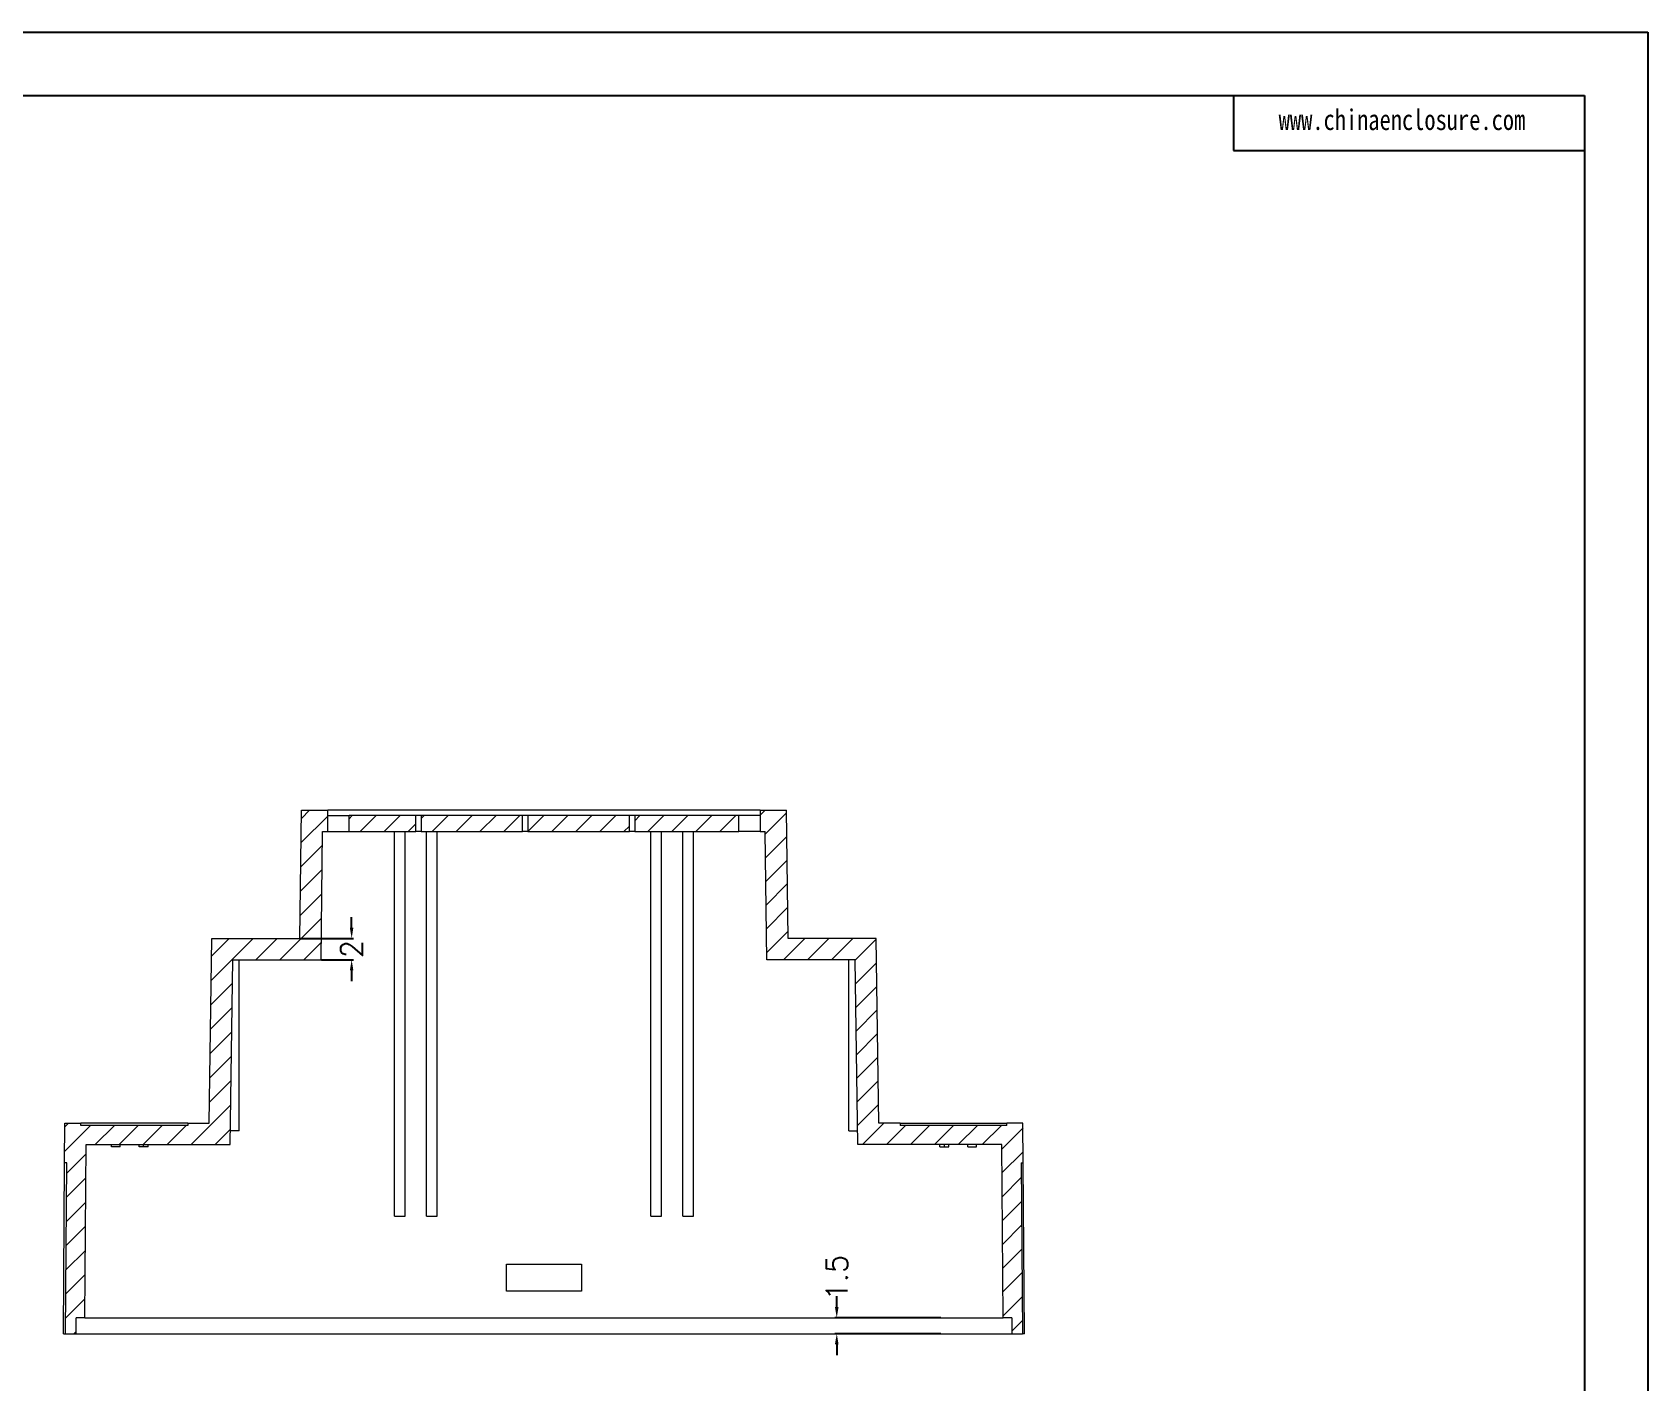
# Model space of a CAD drawing. Header units: inches. Extents: x 2944 to 3646, y 1129 to 1377.
# Drawn here: x 3144.1 to 3295.4, y 1251 to 1377.2 of the extents above; entities that cross this region are included whole.
import ezdxf

# ---------------------------------------------------------------- set-up
doc = ezdxf.new("R2010")
doc.units = ezdxf.units.IN
doc.header["$LTSCALE"] = 15
doc.layers.add('文字', color=81, linetype='Continuous')
doc.styles.get("Standard").update_dxf_attribs({"font": 'txt', "bigfont": 'gbcbig.shx'})
doc.styles.add('宋体', font='', dxfattribs={"width": 0.8, "height": 3.5})
doc.styles.get('宋体').set_extended_font_data('SimSun')
doc.dimstyles.new('2.5', dxfattribs={"dimtxt": 2, "dimasz": 1, "dimexe": 0.18, "dimexo": 0.0625, "dimgap": 0.09, "dimtad": 0, "dimdsep": 46, "dimtxsty": 'Standard', "dimcen": 1, "dimclrd": 3, "dimclre": 3, "dimadec": 0, "dimazin": 2, "dimtfac": 1, "dimtofl": 0, "dimtmove": 0, "dimatfit": 3, "dimfxl": 1, "dimtolj": 1, "dimtzin": 0, "dimarcsym": 0})

# ---------------------------------------------------------------- blocks, each defined once
blk = doc.blocks.new('*D311')
at = {"color": 3, "lineweight": -2}
for p, q in [((3219.45, 1257.94), (3219.45, 1258.94)), ((3229.2, 1256.94), (3219.27, 1256.94)), ((3229.2, 1255.44), (3219.27, 1255.44)), ((3219.45, 1254.44), (3219.45, 1253.44))]:
    blk.add_line(p, q, dxfattribs=at)
at = {"color": 3}
for points in [[(3219.28, 1257.94), (3219.62, 1257.94), (3219.45, 1256.94)], [(3219.28, 1254.44), (3219.62, 1254.44), (3219.45, 1255.44)]]:
    blk.add_solid(points, dxfattribs=at)
at = {"layer": 'Defpoints', "color": 0}
for p in [(3219.45, 1256.94), (3229.26, 1256.94), (3229.26, 1255.44)]:
    blk.add_point(p, dxfattribs=at)
at = {"color": 0, "insert": (3219.45, 1260.69), "char_height": 2, "attachment_point": 5, "rotation": 90}
blk.add_mtext('\\A1;1.5', dxfattribs=at)
blk = doc.blocks.new('*D318')
at = {"color": 3, "lineweight": -2}
for p, q in [((3174.03, 1293.44), (3174.03, 1294.44)), ((3169.25, 1292.44), (3174.21, 1292.44)), ((3171.22, 1290.44), (3174.21, 1290.44)), ((3174.03, 1289.44), (3174.03, 1288.44))]:
    blk.add_line(p, q, dxfattribs=at)
at = {"color": 3}
for points in [[(3173.86, 1293.44), (3174.19, 1293.44), (3174.03, 1292.44)], [(3173.86, 1289.44), (3174.19, 1289.44), (3174.03, 1290.44)]]:
    blk.add_solid(points, dxfattribs=at)
at = {"layer": 'Defpoints', "color": 0}
for p in [(3169.19, 1292.44), (3174.03, 1292.44), (3171.16, 1290.44)]:
    blk.add_point(p, dxfattribs=at)
at = {"color": 0, "insert": (3174.03, 1291.44), "char_height": 2, "attachment_point": 5, "rotation": 90}
blk.add_mtext('\\A1;2', dxfattribs=at)

msp = doc.modelspace()

# ---------------------------------------------------------------- hatches: boundary and pattern name
at = {"linetype": 'Continuous', "lineweight": 0}
h = msp.add_hatch(dxfattribs=at)
h.set_pattern_fill('ANSI31', color=4, scale=0.5, style=0)
h.paths.add_polyline_path([(3169.335, 1304.436), (3169.185, 1292.436), (3160.935, 1292.436), (3160.685, 1275.136), (3158.685, 1275.136), (3158.685, 1274.936), (3148.685, 1274.936), (3148.685, 1275.136), (3147.185, 1275.136), (3147.157, 1271.436), (3147.357, 1271.434), (3147.235, 1255.436), (3148.235, 1255.436), (3148.235, 1256.936), (3149.047, 1256.936), (3149.17, 1273.136), (3162.657, 1273.136), (3162.907, 1290.436), (3171.161, 1290.436), (3171.311, 1302.436), (3171.785, 1302.436), (3171.785, 1304.436)], flags=0)
h = msp.add_hatch(dxfattribs=at)
h.set_pattern_fill('ANSI31', color=4, scale=0.5, style=0)
h.paths.add_polyline_path([(3173.785, 1303.936), (3173.785, 1302.436), (3180.035, 1302.436), (3180.035, 1303.936)], flags=0)
h = msp.add_hatch(dxfattribs=at)
h.set_pattern_fill('ANSI31', color=4, scale=0.5, style=0)
h.paths.add_polyline_path([(3180.535, 1302.436), (3190.035, 1302.436), (3190.035, 1303.936), (3180.535, 1303.936)], flags=0)
h = msp.add_hatch(dxfattribs=at)
h.set_pattern_fill('ANSI31', color=4, scale=0.5, style=0)
h.paths.add_polyline_path([(3190.535, 1302.436), (3200.035, 1302.436), (3200.035, 1303.936), (3190.535, 1303.936)], flags=0)
h = msp.add_hatch(dxfattribs=at)
h.set_pattern_fill('ANSI31', color=4, scale=0.5, style=0)
h.paths.add_polyline_path([(3200.535, 1302.436), (3210.285, 1302.436), (3210.285, 1303.936), (3200.535, 1303.936)], flags=0)
h = msp.add_hatch(dxfattribs=at)
h.set_pattern_fill('ANSI31', color=4, scale=0.5, style=0)
h.paths.add_polyline_path([(3223.135, 1292.436), (3214.885, 1292.436), (3214.735, 1304.436), (3212.285, 1304.436), (3212.285, 1302.436), (3212.76, 1302.436), (3212.91, 1290.436), (3221.164, 1290.436), (3221.414, 1273.136), (3234.901, 1273.136), (3235.024, 1256.936), (3235.835, 1256.936), (3235.835, 1255.436), (3236.835, 1255.436), (3236.714, 1271.434), (3236.914, 1271.436), (3236.885, 1275.136), (3235.385, 1275.136), (3235.385, 1274.936), (3225.385, 1274.936), (3225.385, 1275.136), (3223.385, 1275.136)], flags=0)

# ---------------------------------------------------------------- linework, layer by layer
for p, q in [((2943.956, 1377.248), (3295.379, 1377.248)), ((3295.379, 1377.248), (3295.379, 1128.767)), ((2953.049, 1371.331), (3289.462, 1371.331)), ((3256.595, 1371.331), (3256.595, 1366.196)), ((3289.462, 1371.331), (3289.462, 1134.683)), ((3256.595, 1366.196), (3289.462, 1366.196))]:
    msp.add_line(p, q)
at = {"color": 7, "linetype": 'Continuous', "lineweight": 15}
for p, q in [((3169.185, 1292.436), (3169.335, 1304.436)), ((3169.335, 1304.436), (3171.785, 1304.436)), ((3171.785, 1302.436), (3171.785, 1304.436)), ((3212.285, 1304.436), (3171.785, 1304.436)), ((3171.785, 1303.936), (3173.785, 1303.936)), ((3173.785, 1302.436), (3173.785, 1303.936)), ((3180.035, 1303.936), (3173.785, 1303.936)), ((3180.035, 1302.436), (3180.035, 1303.936)), ((3180.535, 1303.936), (3180.035, 1303.936)), ((3180.535, 1303.936), (3180.535, 1302.436)), ((3190.035, 1303.936), (3180.535, 1303.936)), ((3190.035, 1302.436), (3190.035, 1303.936)), ((3190.535, 1303.936), (3190.035, 1303.936)), ((3190.535, 1303.936), (3190.535, 1302.436)), ((3200.035, 1303.936), (3190.535, 1303.936)), ((3200.035, 1302.436), (3200.035, 1303.936)), ((3200.535, 1303.936), (3200.035, 1303.936)), ((3200.535, 1303.936), (3200.535, 1302.436)), ((3210.285, 1303.936), (3200.535, 1303.936)), ((3210.285, 1302.436), (3210.285, 1303.936)), ((3212.285, 1303.936), (3210.285, 1303.936)), ((3212.285, 1304.436), (3212.285, 1302.436)), ((3212.285, 1304.436), (3214.735, 1304.436)), ((3214.885, 1292.436), (3214.735, 1304.436)), ((3171.161, 1290.436), (3171.311, 1302.436)), ((3171.311, 1302.436), (3171.785, 1302.436)), ((3171.785, 1302.436), (3173.785, 1302.436)), ((3173.785, 1302.436), (3180.035, 1302.436)), ((3178.035, 1266.436), (3178.035, 1302.436)), ((3179.035, 1266.436), (3179.035, 1302.436)), ((3180.535, 1302.436), (3180.035, 1302.436)), ((3180.535, 1302.436), (3190.035, 1302.436)), ((3181.035, 1266.436), (3181.035, 1302.436)), ((3182.035, 1266.436), (3182.035, 1302.436)), ((3190.535, 1302.436), (3190.035, 1302.436)), ((3190.535, 1302.436), (3200.035, 1302.436)), ((3200.535, 1302.436), (3200.035, 1302.436)), ((3200.535, 1302.436), (3210.285, 1302.436)), ((3202.035, 1266.436), (3202.035, 1302.436)), ((3203.035, 1266.436), (3203.035, 1302.436)), ((3205.035, 1266.436), (3205.035, 1302.436)), ((3206.035, 1266.436), (3206.035, 1302.436)), ((3212.285, 1302.436), (3210.285, 1302.436)), ((3212.285, 1302.436), (3212.76, 1302.436)), ((3212.91, 1290.436), (3212.76, 1302.436)), ((3160.685, 1275.136), (3160.935, 1292.436)), ((3160.935, 1292.436), (3169.185, 1292.436)), ((3223.135, 1292.436), (3214.885, 1292.436)), ((3223.385, 1275.136), (3223.135, 1292.436)), ((3162.657, 1273.136), (3162.907, 1290.436)), ((3162.907, 1290.436), (3171.161, 1290.436)), ((3163.485, 1274.436), (3163.485, 1290.436)), ((3221.164, 1290.436), (3212.91, 1290.436)), ((3220.585, 1274.436), (3220.585, 1290.436)), ((3221.414, 1273.136), (3221.164, 1290.436)), ((3147.157, 1271.436), (3147.185, 1275.136)), ((3147.185, 1275.136), (3148.685, 1275.136)), ((3148.685, 1274.936), (3148.685, 1275.136)), ((3158.685, 1275.136), (3148.685, 1275.136)), ((3158.685, 1275.136), (3158.685, 1274.936)), ((3158.685, 1275.136), (3160.685, 1275.136)), ((3225.385, 1275.136), (3223.385, 1275.136)), ((3225.385, 1275.136), (3225.385, 1274.936)), ((3225.385, 1275.136), (3235.385, 1275.136)), ((3235.385, 1274.936), (3235.385, 1275.136)), ((3236.885, 1275.136), (3235.385, 1275.136)), ((3236.914, 1271.436), (3236.885, 1275.136)), ((3158.685, 1274.936), (3148.685, 1274.936)), ((3163.485, 1274.436), (3162.676, 1274.436)), ((3220.585, 1274.436), (3221.395, 1274.436)), ((3235.385, 1274.936), (3225.385, 1274.936)), ((3149.047, 1256.936), (3149.17, 1273.136)), ((3149.17, 1273.136), (3162.657, 1273.136)), ((3151.542, 1272.936), (3151.542, 1273.136)), ((3152.356, 1272.936), (3151.542, 1272.936)), ((3152.356, 1272.936), (3152.356, 1273.136)), ((3154.134, 1272.936), (3154.134, 1273.136)), ((3154.54, 1272.936), (3154.134, 1272.936)), ((3154.54, 1272.936), (3154.54, 1273.136)), ((3154.973, 1272.936), (3154.54, 1272.936)), ((3154.973, 1272.936), (3154.973, 1273.136)), ((3234.901, 1273.136), (3221.414, 1273.136)), ((3229.097, 1272.936), (3229.097, 1273.136)), ((3229.097, 1272.936), (3229.53, 1272.936)), ((3229.53, 1272.936), (3229.53, 1273.136)), ((3229.53, 1272.936), (3229.937, 1272.936)), ((3229.937, 1272.936), (3229.937, 1273.136)), ((3231.715, 1272.936), (3231.715, 1273.136)), ((3231.715, 1272.936), (3232.528, 1272.936)), ((3232.528, 1272.936), (3232.528, 1273.136)), ((3235.024, 1256.936), (3234.901, 1273.136)), ((3147.035, 1255.436), (3147.157, 1271.436)), ((3147.357, 1271.434), (3147.157, 1271.436)), ((3147.235, 1255.436), (3147.357, 1271.434)), ((3236.714, 1271.434), (3236.914, 1271.436)), ((3236.714, 1271.434), (3236.835, 1255.436)), ((3237.035, 1255.436), (3236.914, 1271.436)), ((3178.035, 1266.436), (3179.035, 1266.436)), ((3181.035, 1266.436), (3182.035, 1266.436)), ((3202.035, 1266.436), (3203.035, 1266.436)), ((3205.035, 1266.436), (3206.035, 1266.436)), ((3188.535, 1261.936), (3195.535, 1261.936)), ((3188.535, 1259.436), (3188.535, 1261.936)), ((3195.535, 1261.936), (3195.535, 1259.436)), ((3195.535, 1259.436), (3188.535, 1259.436)), ((3149.047, 1256.936), (3148.235, 1256.936)), ((3148.235, 1255.436), (3148.235, 1256.936)), ((3149.047, 1256.936), (3235.024, 1256.936)), ((3235.835, 1256.936), (3235.024, 1256.936)), ((3235.835, 1256.936), (3235.835, 1255.436)), ((3147.035, 1255.436), (3147.235, 1255.436)), ((3147.235, 1255.436), (3148.235, 1255.436)), ((3148.235, 1255.436), (3235.835, 1255.436)), ((3235.835, 1255.436), (3236.835, 1255.436)), ((3237.035, 1255.436), (3236.835, 1255.436))]:
    msp.add_line(p, q, dxfattribs=at)

# ---------------------------------------------------------------- texts
at = {"layer": '文字', "color": 0, "insert": (3260.829, 1370.031), "char_height": 1.92824, "width": 33.8774, "attachment_point": 1, "style": '宋体'}
msp.add_mtext('www.chinaenclosure.com', dxfattribs=at)

# ---------------------------------------------------------------- dimensions: what is measured, and where the dimension line sits
for base, p1, p2, picture, middle in [((3174.027, 1292.436), (3171.161, 1290.436), (3169.185, 1292.436), '*D318', (3174.027, 1291.436)), ((3219.451, 1256.936), (3229.261, 1255.436), (3229.261, 1256.936), '*D311', (3219.451, 1260.693))]:
    dim = msp.add_linear_dim(base=base, p1=p1, p2=p2, angle=90, dimstyle='2.5')
    dim.commit()
    dim.dimension.update_dxf_attribs({"geometry": picture, "text_midpoint": middle})

doc.saveas('drawing.dxf')
